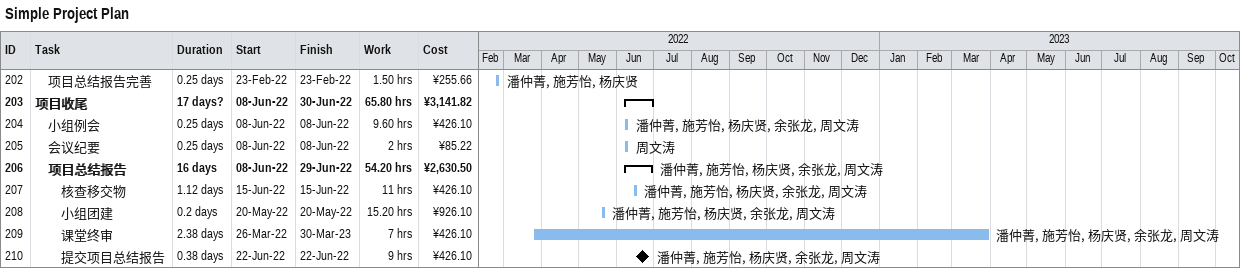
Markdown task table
Simple Project Plan

| ID | Level | Task | Duration | Start | Finish | Resources | Work (h) | Cost (¥) |
|---|---|---|---|---|---|---|---|---|
| 202 | 2 | 项目总结报告完善 | 0.25d | 2022-02-23 | 2022-02-23 | 潘仲菁, 施芳怡, 杨庆贤 | 1.50 | 255.66 |
| 203 | 1 | **项目收尾** | 17d? | 2022-06-08 | 2022-06-30 |  | 65.80 | 3141.82 |
| 204 | 2 | 小组例会 | 0.25d | 2022-06-08 | 2022-06-08 | 潘仲菁, 施芳怡, 杨庆贤, 余张龙, 周文涛 | 9.60 | 426.10 |
| 205 | 2 | 会议纪要 | 0.25d | 2022-06-08 | 2022-06-08 | 周文涛 | 2 | 85.22 |
| 206 | 2 | **项目总结报告** | 16d | 2022-06-08 | 2022-06-29 | 潘仲菁, 施芳怡, 杨庆贤, 余张龙, 周文涛 | 54.20 | 2630.50 |
| 207 | 3 | 核查移交物 | 1.12d | 2022-06-15 | 2022-06-15 | 潘仲菁, 施芳怡, 杨庆贤, 余张龙, 周文涛 | 11 | 426.10 |
| 208 | 3 | 小组团建 | 0.2d | 2022-05-20 | 2022-05-20 | 潘仲菁, 施芳怡, 杨庆贤, 余张龙, 周文涛 | 15.20 | 926.10 |
| 209 | 3 | 课堂终审 | 2.38d | 2022-03-26 | 2023-03-30 | 潘仲菁, 施芳怡, 杨庆贤, 余张龙, 周文涛 | 7 | 426.10 |
| 210 | 3 | 提交项目总结报告 | 0.38d | 2022-06-22 | 2022-06-22 | 潘仲菁, 施芳怡, 杨庆贤, 余张龙, 周文涛 | 9 | 426.10 |
